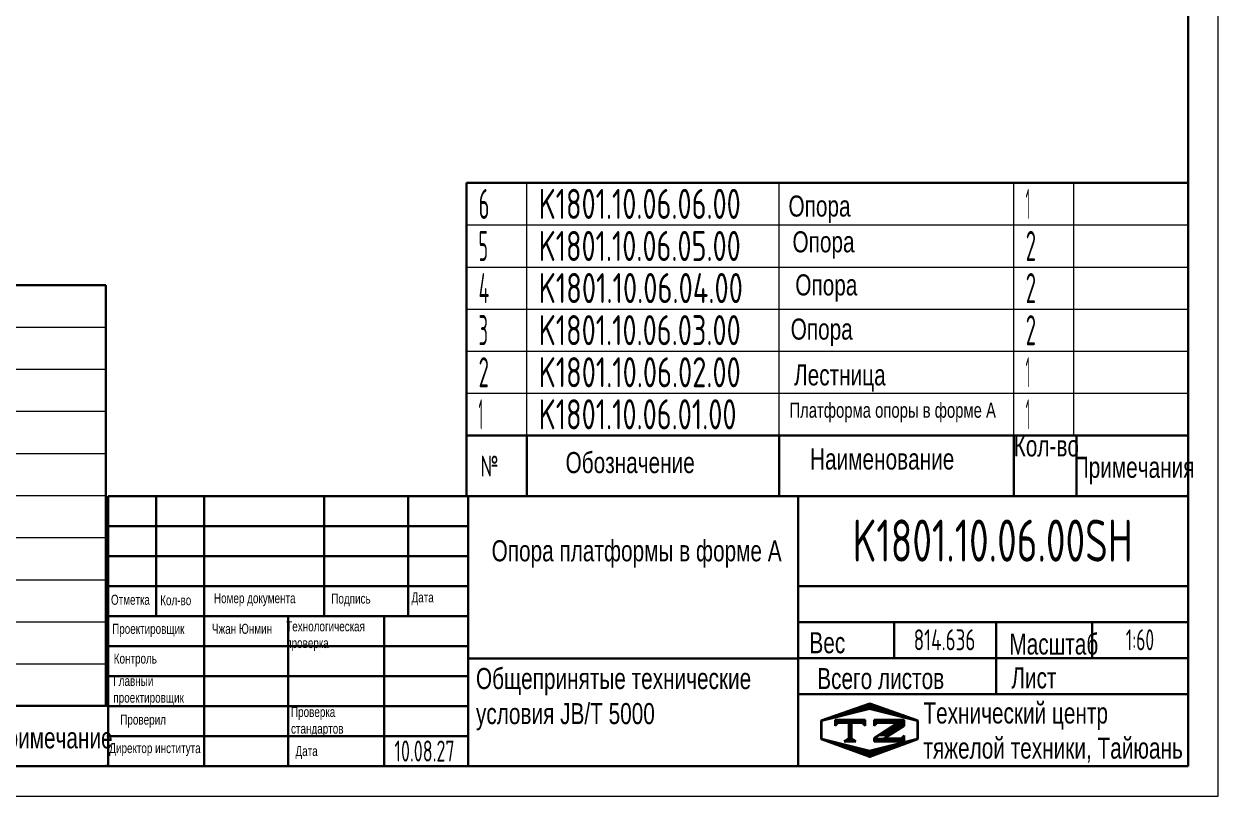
# Model space of a CAD drawing. Header units: millimetres. Extents: x 0 to 25200, y 0 to 17820.
# Drawn here: x 13282 to 25200, y 0 to 7706 of the extents above; entities that cross this region are included whole.
import ezdxf
from ezdxf.enums import TextEntityAlignment as Align

# ---------------------------------------------------------------- set-up
doc = ezdxf.new("R2010")
doc.units = ezdxf.units.MM
doc.header["$LTSCALE"] = 600
doc.layers.get('0').update_dxf_attribs({"lineweight": 30})
for name, color, linetype, lineweight in [('01', 7, 'Continuous', 30), ('02', 1, 'Continuous', 13), ('11', 3, 'Continuous', 13), ('THICK', 7, 'Continuous', 30)]:
    doc.layers.add(name, color=color, linetype=linetype, lineweight=lineweight)
doc.styles.get("Standard").update_dxf_attribs({"font": 'isocp', "width": 0.707, "bigfont": 'intecad.shx'})

# ---------------------------------------------------------------- blocks, each defined once
blk = doc.blocks.new('*U72')
at = {"layer": '01'}
for points in [[(415, 5), (415, 292)], [(25, 5), (415, 5)]]:
    blk.add_lwpolyline(points, dxfattribs=at)
at = {"layer": '02'}
for points in [[(420, 0), (420, 297)], [(0, 0), (420, 0)]]:
    blk.add_lwpolyline(points, dxfattribs=at)
blk = doc.blocks.new('*U75')
at = {"layer": '01'}
for p, q in [((0, -420), (0, 0)), ((7200, -420), (7200, 0))]:
    blk.add_line(p, q, dxfattribs=at)
at = {"layer": '02'}
for p, q in [((0, 0), (600, 0)), ((600, -420), (600, 0)), ((600, 0), (3120, 0)), ((3120, -420), (3120, 0)), ((3120, 0), (5460, 0)), ((5460, -420), (5460, 0)), ((5460, 0), (6060, 0)), ((6060, -420), (6060, 0)), ((6060, 0), (7200, 0))]:
    blk.add_line(p, q, dxfattribs=at)
blk = doc.blocks.new('*U76')
at = {"layer": '01'}
for p, q in [((0, -420), (0, 0)), ((7200, -420), (7200, 0))]:
    blk.add_line(p, q, dxfattribs=at)
at = {"layer": '02'}
for p, q in [((0, 0), (600, 0)), ((600, -420), (600, 0)), ((600, 0), (3120, 0)), ((3120, -420), (3120, 0)), ((3120, 0), (5460, 0)), ((5460, -420), (5460, 0)), ((5460, 0), (6060, 0)), ((6060, -420), (6060, 0)), ((6060, 0), (7200, 0))]:
    blk.add_line(p, q, dxfattribs=at)
blk = doc.blocks.new('*U77')
at = {"layer": '01'}
for p, q in [((0, -420), (0, 0)), ((7200, -420), (7200, 0))]:
    blk.add_line(p, q, dxfattribs=at)
at = {"layer": '02'}
for p, q in [((0, 0), (600, 0)), ((600, -420), (600, 0)), ((600, 0), (3120, 0)), ((3120, -420), (3120, 0)), ((3120, 0), (5460, 0)), ((5460, -420), (5460, 0)), ((5460, 0), (6060, 0)), ((6060, -420), (6060, 0)), ((6060, 0), (7200, 0))]:
    blk.add_line(p, q, dxfattribs=at)
blk = doc.blocks.new('*U78')
at = {"layer": '01'}
for p, q in [((0, -420), (0, 0)), ((7200, -420), (7200, 0))]:
    blk.add_line(p, q, dxfattribs=at)
at = {"layer": '02'}
for p, q in [((0, 0), (600, 0)), ((600, -420), (600, 0)), ((600, 0), (3120, 0)), ((3120, -420), (3120, 0)), ((3120, 0), (5460, 0)), ((5460, -420), (5460, 0)), ((5460, 0), (6060, 0)), ((6060, -420), (6060, 0)), ((6060, 0), (7200, 0))]:
    blk.add_line(p, q, dxfattribs=at)
blk = doc.blocks.new('*U79')
at = {"layer": '01'}
for p, q in [((0, -420), (0, 0)), ((7200, -420), (7200, 0))]:
    blk.add_line(p, q, dxfattribs=at)
at = {"layer": '02'}
for p, q in [((0, 0), (600, 0)), ((600, -420), (600, 0)), ((600, 0), (3120, 0)), ((3120, -420), (3120, 0)), ((3120, 0), (5460, 0)), ((5460, -420), (5460, 0)), ((5460, 0), (6060, 0)), ((6060, -420), (6060, 0)), ((6060, 0), (7200, 0))]:
    blk.add_line(p, q, dxfattribs=at)
blk = doc.blocks.new('*U80')
at = {"layer": '01'}
for p, q in [((0, -420), (0, 0)), ((0, 0), (600, 0)), ((600, 0), (3120, 0)), ((3120, 0), (5460, 0)), ((5460, 0), (6060, 0)), ((6060, 0), (7200, 0)), ((7200, -420), (7200, 0))]:
    blk.add_line(p, q, dxfattribs=at)
at = {"layer": '02'}
for p, q in [((600, -420), (600, 0)), ((3120, -420), (3120, 0)), ((5460, -420), (5460, 0)), ((6060, -420), (6060, 0))]:
    blk.add_line(p, q, dxfattribs=at)
blk = doc.blocks.new('*U83')
at = {"layer": '01'}
for p, q in [((0, -420), (0, 0)), ((7200, -420), (7200, 0))]:
    blk.add_line(p, q, dxfattribs=at)
at = {"layer": '02'}
for p, q in [((0, 0), (600, 0)), ((600, -420), (600, 0)), ((600, 0), (3120, 0)), ((3120, -420), (3120, 0)), ((3120, 0), (5460, 0)), ((5460, -420), (5460, 0)), ((5460, 0), (6060, 0)), ((6060, -420), (6060, 0)), ((6060, 0), (7200, 0))]:
    blk.add_line(p, q, dxfattribs=at)
blk = doc.blocks.new('*U84')
at = {"layer": '01'}
for p, q in [((0, -420), (0, 0)), ((7200, -420), (7200, 0))]:
    blk.add_line(p, q, dxfattribs=at)
at = {"layer": '02'}
for p, q in [((0, 0), (600, 0)), ((600, -420), (600, 0)), ((600, 0), (3120, 0)), ((3120, -420), (3120, 0)), ((3120, 0), (5460, 0)), ((5460, -420), (5460, 0)), ((5460, 0), (6060, 0)), ((6060, -420), (6060, 0)), ((6060, 0), (7200, 0))]:
    blk.add_line(p, q, dxfattribs=at)
blk = doc.blocks.new('*U85')
at = {"layer": '01'}
for p, q in [((0, -420), (0, 0)), ((7200, -420), (7200, 0))]:
    blk.add_line(p, q, dxfattribs=at)
at = {"layer": '02'}
for p, q in [((0, 0), (600, 0)), ((600, -420), (600, 0)), ((600, 0), (3120, 0)), ((3120, -420), (3120, 0)), ((3120, 0), (5460, 0)), ((5460, -420), (5460, 0)), ((5460, 0), (6060, 0)), ((6060, -420), (6060, 0)), ((6060, 0), (7200, 0))]:
    blk.add_line(p, q, dxfattribs=at)
blk = doc.blocks.new('*U86')
at = {"layer": '01'}
for p, q in [((0, -420), (0, 0)), ((7200, -420), (7200, 0))]:
    blk.add_line(p, q, dxfattribs=at)
at = {"layer": '02'}
for p, q in [((0, 0), (600, 0)), ((600, -420), (600, 0)), ((600, 0), (3120, 0)), ((3120, -420), (3120, 0)), ((3120, 0), (5460, 0)), ((5460, -420), (5460, 0)), ((5460, 0), (6060, 0)), ((6060, -420), (6060, 0)), ((6060, 0), (7200, 0))]:
    blk.add_line(p, q, dxfattribs=at)
blk = doc.blocks.new('*U87')
at = {"layer": '01'}
for p, q in [((0, -420), (0, 0)), ((7200, -420), (7200, 0))]:
    blk.add_line(p, q, dxfattribs=at)
at = {"layer": '02'}
for p, q in [((0, 0), (600, 0)), ((600, -420), (600, 0)), ((600, 0), (3120, 0)), ((3120, -420), (3120, 0)), ((3120, 0), (5460, 0)), ((5460, -420), (5460, 0)), ((5460, 0), (6060, 0)), ((6060, -420), (6060, 0)), ((6060, 0), (7200, 0))]:
    blk.add_line(p, q, dxfattribs=at)
blk = doc.blocks.new('*U88')
at = {"layer": '01'}
for p, q in [((0, -420), (0, 0)), ((7200, -420), (7200, 0))]:
    blk.add_line(p, q, dxfattribs=at)
at = {"layer": '02'}
for p, q in [((0, 0), (600, 0)), ((600, -420), (600, 0)), ((600, 0), (3120, 0)), ((3120, -420), (3120, 0)), ((3120, 0), (5460, 0)), ((5460, -420), (5460, 0)), ((5460, 0), (6060, 0)), ((6060, -420), (6060, 0)), ((6060, 0), (7200, 0))]:
    blk.add_line(p, q, dxfattribs=at)
blk = doc.blocks.new('*U89')
at = {"layer": '01'}
for p, q in [((0, -420), (0, 0)), ((7200, -420), (7200, 0))]:
    blk.add_line(p, q, dxfattribs=at)
at = {"layer": '02'}
for p, q in [((0, 0), (600, 0)), ((600, -420), (600, 0)), ((600, 0), (3120, 0)), ((3120, -420), (3120, 0)), ((3120, 0), (5460, 0)), ((5460, -420), (5460, 0)), ((5460, 0), (6060, 0)), ((6060, -420), (6060, 0)), ((6060, 0), (7200, 0))]:
    blk.add_line(p, q, dxfattribs=at)
blk = doc.blocks.new('*U90')
at = {"layer": '01'}
for p, q in [((0, -420), (0, 0)), ((7200, -420), (7200, 0))]:
    blk.add_line(p, q, dxfattribs=at)
at = {"layer": '02'}
for p, q in [((0, 0), (600, 0)), ((600, -420), (600, 0)), ((600, 0), (3120, 0)), ((3120, -420), (3120, 0)), ((3120, 0), (5460, 0)), ((5460, -420), (5460, 0)), ((5460, 0), (6060, 0)), ((6060, -420), (6060, 0)), ((6060, 0), (7200, 0))]:
    blk.add_line(p, q, dxfattribs=at)
blk = doc.blocks.new('*U91')
at = {"layer": '01'}
for p, q in [((0, -420), (0, 0)), ((7200, -420), (7200, 0))]:
    blk.add_line(p, q, dxfattribs=at)
at = {"layer": '02'}
for p, q in [((0, 0), (600, 0)), ((600, -420), (600, 0)), ((600, 0), (3120, 0)), ((3120, -420), (3120, 0)), ((3120, 0), (5460, 0)), ((5460, -420), (5460, 0)), ((5460, 0), (6060, 0)), ((6060, -420), (6060, 0)), ((6060, 0), (7200, 0))]:
    blk.add_line(p, q, dxfattribs=at)
blk = doc.blocks.new('*U92')
at = {"layer": '01'}
for p, q in [((0, -420), (0, 0)), ((0, 0), (600, 0)), ((600, 0), (3120, 0)), ((3120, 0), (5460, 0)), ((5460, 0), (6060, 0)), ((6060, 0), (7200, 0)), ((7200, -420), (7200, 0))]:
    blk.add_line(p, q, dxfattribs=at)
at = {"layer": '02'}
for p, q in [((600, -420), (600, 0)), ((3120, -420), (3120, 0)), ((5460, -420), (5460, 0)), ((6060, -420), (6060, 0))]:
    blk.add_line(p, q, dxfattribs=at)
blk = doc.blocks.new('*X96')
at = {"color": 0}
for p, q in [((127.06, 7.8), (132.06, 7.8)), ((127.06, 7.5), (132.06, 7.5)), ((127.06, 7.2), (127.32, 7.2)), ((128.77, 6), (130.57, 6)), ((129.23, 6.3), (131.04, 6.3)), ((129.7, 6.6), (131.51, 6.6)), ((130.16, 6.9), (131.98, 6.9)), ((130.62, 7.2), (132.06, 7.2)), ((127.84, 5.4), (129.64, 5.4)), ((128.3, 5.7), (130.1, 5.7))]:
    blk.add_line(p, q, dxfattribs=at)
blk = doc.blocks.new('*X97')
at = {"color": 0}
for p, q in [((127.06, 4.8), (132.06, 4.8)), ((127.06, 4.5), (132.06, 4.5)), ((131.84, 5.1), (132.06, 5.1))]:
    blk.add_line(p, q, dxfattribs=at)
blk = doc.blocks.new('*X95')
at = {"color": 0}
for p, q in [((122.34, 4.5), (123.72, 4.5)), ((122.82, 4.8), (123.24, 4.8))]:
    blk.add_line(p, q, dxfattribs=at)
blk = doc.blocks.new('*X94')
at = {"color": 0}
for p, q in [((120.53, 7.8), (125.53, 7.8)), ((120.53, 7.5), (125.53, 7.5)), ((120.53, 7.2), (120.79, 7.2)), ((125.27, 7.2), (125.53, 7.2))]:
    blk.add_line(p, q, dxfattribs=at)
blk = doc.blocks.new('*X93')
at = {"color": 0}
for p, q in [((124.97, 10.2), (127.67, 10.2)), ((125.83, 10.5), (126.82, 10.5)), ((118.94, 8.1), (119.52, 8.1)), ((119.8, 8.4), (120.72, 8.4)), ((120.66, 8.7), (121.92, 8.7)), ((121.52, 9), (123.12, 9)), ((122.38, 9.3), (124.32, 9.3)), ((123.24, 9.6), (125.52, 9.6)), ((124.1, 9.9), (128.52, 9.9)), ((127.02, 9.6), (129.37, 9.6)), ((128.22, 9.3), (130.22, 9.3)), ((129.42, 9), (131.07, 9)), ((130.62, 8.7), (131.92, 8.7)), ((131.82, 8.4), (132.77, 8.4)), ((133.02, 8.1), (133.62, 8.1)), ((118.22, 7.8), (118.32, 7.8)), ((118.22, 7.5), (118.27, 7.5)), ((118.22, 7.2), (118.27, 7.2)), ((118.22, 6.9), (118.27, 6.9)), ((118.22, 6.6), (118.27, 6.6)), ((118.22, 6.3), (118.27, 6.3)), ((118.22, 6), (118.27, 6)), ((134.22, 7.8), (134.32, 7.8)), ((134.27, 7.5), (134.32, 7.5)), ((134.27, 7.2), (134.32, 7.2)), ((134.27, 6.9), (134.32, 6.9)), ((134.27, 6.6), (134.32, 6.6)), ((134.27, 6.3), (134.32, 6.3)), ((134.27, 6), (134.32, 6)), ((118.22, 5.7), (118.27, 5.7)), ((118.22, 5.4), (118.27, 5.4)), ((118.22, 5.1), (118.27, 5.1)), ((118.22, 4.8), (118.27, 4.8)), ((118.79, 4.5), (119.42, 4.5)), ((119.61, 4.2), (120.62, 4.2)), ((131.92, 4.2), (132.95, 4.2)), ((133.12, 4.5), (133.76, 4.5)), ((134.27, 5.7), (134.32, 5.7)), ((134.27, 5.4), (134.32, 5.4)), ((134.27, 5.1), (134.32, 5.1)), ((134.27, 4.8), (134.32, 4.8)), ((120.43, 3.9), (121.82, 3.9)), ((121.26, 3.6), (123.02, 3.6)), ((122.08, 3.3), (124.22, 3.3)), ((122.91, 3), (125.42, 3)), ((123.73, 2.7), (128.89, 2.7)), ((124.55, 2.4), (128.07, 2.4)), ((125.38, 2.1), (127.26, 2.1)), ((127.12, 3), (129.7, 3)), ((128.32, 3.3), (130.51, 3.3)), ((129.52, 3.6), (131.32, 3.6)), ((130.72, 3.9), (132.14, 3.9)), ((126.2, 1.8), (126.45, 1.8))]:
    blk.add_line(p, q, dxfattribs=at)

msp = doc.modelspace()

# ---------------------------------------------------------------- linework, layer by layer
for p, q in [((17700, 3600), (24900, 3600)), ((17700, 3600), (17700, 3000)), ((18300, 3600), (18300, 3000)), ((20820, 3600), (20820, 3000)), ((23160, 3600), (23160, 3000)), ((23787.81, 3600), (23787.81, 3000)), ((6900, 900), (14122.46, 900))]:
    msp.add_line(p, q)
at = {"layer": '01'}
for p in [(24900, 3000), (14100, 300)]:
    msp.add_point(p, dxfattribs=at)
at = {"layer": 'THICK'}
for p, q in [((14122.46, 2994.38), (14122.46, 300)), ((14122.46, 2994.38), (24900, 2994.38)), ((14601.31, 2993.08), (14601.31, 2994.38)), ((14601.47, 1796.88), (14601.47, 2994.38)), ((15080.47, 300), (15080.47, 2994.38)), ((16277.97, 1796.88), (16277.97, 2994.38)), ((17116.22, 1796.88), (17116.22, 2994.38)), ((17714.98, 300), (17714.98, 2994.38)), ((21008.11, 300), (21008.11, 2994.38)), ((24900, 300), (24900, 2994.38)), ((14122.46, 2096.26), (17714.98, 2096.26)), ((21008.11, 2096.26), (24900, 2096.26)), ((14122.46, 1796.88), (17714.98, 1796.88)), ((15918.72, 300), (15918.72, 1796.88)), ((16876.72, 300), (16876.72, 1796.88)), ((21008.11, 1737), (24900, 1737)), ((21966.12, 1377.75), (21966.12, 1737)), ((22983.99, 1018.5), (22983.99, 1737)), ((23942, 1377.75), (23942, 1737)), ((17714.98, 1372.56), (21008.11, 1372.56)), ((21008.11, 1377.75), (24900, 1377.75)), ((21008.11, 1018.5), (24900, 1018.5)), ((14122.46, 300), (24900, 300))]:
    msp.add_line(p, q, dxfattribs=at)
at = {"layer": 'THICK', "color": 3}
for p, q in [((14122.46, 2695.01), (17714.98, 2695.01)), ((14122.46, 2395.63), (17714.98, 2395.63)), ((14122.46, 1497.5), (17714.98, 1497.5)), ((14122.46, 1198.13), (17714.98, 1198.13)), ((14122.46, 898.75), (17714.98, 898.75)), ((21238.76, 755.42), (21724.05, 924.44)), ((21241.91, 751.61), (21720.91, 871.36)), ((21720.91, 871.36), (22199.91, 751.61)), ((21724.05, 924.44), (22203.04, 755.42)), ((21238.76, 567.18), (21238.76, 755.42)), ((21241.91, 571.98), (21241.91, 751.61)), ((21377.16, 701.12), (21377.16, 761)), ((21377.16, 761), (21676.54, 761)), ((21407.1, 731.06), (21377.16, 701.12)), ((21646.6, 731.06), (21407.1, 731.06)), ((21513.75, 731.35), (21513.75, 567.12)), ((21526.85, 731.35), (21526.85, 567.12)), ((21541.82, 731.35), (21541.82, 567.12)), ((21676.54, 701.12), (21646.6, 731.06)), ((21676.54, 761), (21676.54, 701.12)), ((21768.21, 761), (21768.21, 701.12)), ((21768.21, 761), (22067.59, 761)), ((21768.21, 701.12), (21798.15, 731.06)), ((22003.97, 731.06), (21768.21, 578.53)), ((21798.15, 731.06), (22003.97, 731.06)), ((22067.59, 761), (22067.59, 701.12)), ((22199.91, 751.61), (22199.91, 571.98)), ((22203.04, 755.42), (22203.04, 567.18)), ((14122.46, 599.38), (17714.98, 599.38)), ((21914.21, 603.54), (21868.45, 574.25)), ((22067.58, 701.69), (21914.21, 603.54)), ((22067.58, 604.19), (22037.64, 574.25)), ((22067.58, 544.31), (22067.58, 604.19)), ((21724.05, 390.47), (21238.76, 567.18)), ((21720.91, 452.23), (21241.91, 571.98)), ((21526.85, 580.81), (21468.85, 544.31)), ((21468.85, 544.31), (21526.85, 544.31)), ((21526.85, 580.81), (21584.85, 544.31)), ((21584.85, 544.31), (21526.85, 544.31)), ((22199.91, 571.98), (21720.91, 452.23)), ((22203.04, 567.18), (21724.05, 390.47)), ((21768.21, 578.53), (21768.21, 544.31)), ((21768.21, 544.31), (22067.58, 544.31)), ((22037.64, 574.25), (21868.45, 574.25))]:
    msp.add_line(p, q, dxfattribs=at)
for p in [(14122.46, 599.38), (14122.46, 300)]:
    msp.add_point(p, dxfattribs=at)

# ---------------------------------------------------------------- block references
at = {"xscale": 60, "yscale": 60, "zscale": 60}
msp.add_blockref('*U72', (0, 0), dxfattribs=at)
for name, p in [('*U80', (17700, 6120)), ('*U79', (17700, 5700)), ('*U78', (17700, 5280)), ('*U92', (6900, 5100)), ('*U77', (17700, 4860)), ('*U91', (6900, 4680)), ('*U76', (17700, 4440)), ('*U90', (6900, 4260)), ('*U75', (17700, 4020)), ('*U89', (6900, 3840)), ('*U88', (6900, 3420)), ('*U87', (6900, 3000)), ('*U86', (6900, 2580)), ('*U85', (6900, 2160)), ('*U84', (6900, 1740)), ('*U83', (6900, 1320))]:
    msp.add_blockref(name, p)
at = {"layer": 'THICK', "color": 3, "xscale": 59.8752000000004, "yscale": 59.8751999999995, "zscale": 59.87520000000001}
for name in ['*X93', '*X94', '*X96', '*X95', '*X97']:
    msp.add_blockref(name, (14160.33, 285.37), dxfattribs=at)

# ---------------------------------------------------------------- texts
at = {"attachment_point": 1}
for s, insert, char_height in [('{\\fArial|b0|i0|c204|p34;\\C3;Опора}', (20912.31, 5993.56), 210), ('{\\fArial|b0|i0|c204|p34;\\C3;Опора}', (20952.33, 5636.61), 210), ('{\\fArial|b0|i0|c204|p34;\\C3;Опора}', (20980.64, 5206.76), 210), ('{\\fArial|b0|i0|c204|p34;\\C3;Опора}', (20934.5, 4765.86), 210), ('{\\fArial|b0|i0|c204|p34;\\C3;Лестница}', (20967.93, 4308.53), 210), ('{\\fArial|b0|i0|c204|p34;\\C3;Платформа опоры в форме А}', (20921.81, 3926.14), 150), ('{\\fArial|b0|i0|c204|p34;Кол-во}', (23160, 3600), 210), ('{\\fArial|b0|i0|c204|p34;Наименование}', (21127.7, 3469.14), 210), ('{\\fArial|b0|i0|c204|p34;Обозначение}', (18687.88, 3433.81), 210), ('{\\fArial|b0|i0|c204|p34;Примечания}', (23760, 3386.42), 210), ('{\\fArial|b0|i0|c204|p34;\\C3;Опора платформы в форме А}', (17949.8, 2553.24), 210), ('{\\fArial|b0|i0|c204|p34;Дата}', (17150.69, 2033.46), 100), ('{\\fArial|b0|i0|c204|p34;Отметка}', (14151.29, 2009.58), 100), ('{\\fArial|b0|i0|c204|p34;Кол-во}', (14642.37, 2005.02), 100), ('{\\fArial|b0|i0|c204|p34;Номер документа}', (15179, 2025.33), 100), ('{\\fArial|b0|i0|c204|p34;Подпись}', (16349.81, 2021.27), 100), ('{\\fArial|b0|i0|c204|p34;Проектировщик}', (14162.69, 1719.31), 100), ('{\\fArial|b0|i0|c204|p34;\\C3;Чжан Юнмин}', (15158.8, 1719.82), 100), ('{\\fArial|b0|i0|c204|p34;Масштаб}', (23116.87, 1622.79), 210), ('{\\fArial|b0|i0|c204|p34;Контроль}', (14178.95, 1422.8), 100), ('{\\fArial|b0|i0|c204|p34;Главный\\Pпроектировщик}', (14174.89, 1199.4), 100), ('{\\fArial|b0|i0|c204|p34;Общепринятые технические\\Pусловия \\fArial|b0|i0|c0|p34;JB/T 5000}', (17793.7, 1278.61), 210), ('{\\fArial|b0|i0|c204|p34;Всего листов}', (21199.49, 1278.61), 210), ('{\\fArial|b0|i0|c204|p34;Лист}', (23136.37, 1285.1), 210), ('{\\fArial|b0|i0|c204|p34;Проверка\\Pстандартов}', (15947.69, 889.98), 100), ('{\\fArial|b0|i0|c204|p34;Технический центр\\Pтяжелой техники, Тайюань}', (22258.93, 934.43), 210), ('{\\fArial|b0|i0|c204|p34;Проверил}', (14244, 813.52), 100), ('{\\fArial|b0|i0|c204|p34;Примечание}', (12960, 686.42), 210), ('{\\fArial|b0|i0|c204|p34;Директор института}', (14134.23, 529.19), 100), ('{\\fArial|b0|i0|c204|p34;Дата}', (15992.41, 500.04), 100)]:
    msp.add_mtext(s, dxfattribs=dict(at, insert=insert, char_height=char_height))
for s, insert, char_height, width in [('{\\Fisocp,intecad|c204;№}', (17839.24, 3398.48), 210, 11.7865), ('{\\fArial|b0|i0|c204|p34;Технологическая\\Pпроверка}', (15900, 1744.19), 100, 39.3448), ('{\\fArial|b0|i0|c204|p34;Вес}', (21121.49, 1635.78), 210, 6.4996)]:
    msp.add_mtext(s, dxfattribs=dict(at, insert=insert, char_height=char_height, width=width))
at = {"layer": '11'}
for s, height, width, p, p2 in [('6', 300, 0.600695, (17820, 5760), (17928.05, 5760)), ('K1801.10.06.06.00', 300, 0.696017, (18420, 5760), (20436.18, 5760)), ('1', 300, 0.404, (23280, 5760), (23322.42, 5760)), ('5', 300, 0.527686, (17820, 5340), (17913.63, 5340)), ('K1801.10.06.05.00', 300, 0.696017, (18420, 5340), (20436.18, 5340)), ('2', 300, 0.562593, (23280, 5340), (23382.96, 5340)), ('4', 300, 0.543846, (17820, 4920), (17926.05, 4920)), ('K1801.10.06.04.00', 300, 0.69613, (18420, 4920), (20457.39, 4920)), ('2', 300, 0.562593, (23280, 4920), (23382.96, 4920)), ('3', 300, 0.527686, (17820, 4500), (17913.63, 4500)), ('K1801.10.06.03.00', 300, 0.696017, (18420, 4500), (20436.18, 4500)), ('2', 300, 0.562593, (23280, 4500), (23382.96, 4500)), ('2', 300, 0.562593, (17820, 4080), (17922.96, 4080)), ('K1801.10.06.02.00', 300, 0.696017, (18420, 4080), (20436.18, 4080)), ('1', 300, 0.404, (23280, 4080), (23322.42, 4080)), ('1', 300, 0.404, (17820, 3660), (17862.42, 3660)), ('K1801.10.06.01.00', 300, 0.695785, (18420, 3660), (20393.76, 3660)), ('1', 300, 0.404, (23280, 3660), (23322.42, 3660)), ('K1801.10.06.00SH', 420, 0.695901, (21553.64, 2340), (24346.36, 2340)), ('814.636', 210, 0.682335, (22161.95, 1455), (22778.05, 1455)), ('1:60', 210, 0.655288, (24278.9, 1455), (24561.1, 1455)), ('10.08.27', 210, 0.642055, (16980, 345), (17580, 345))]:
    msp.add_text(s, height=height, dxfattribs=dict(at, width=width)).set_placement(p, p2, align=Align.FIT)

doc.saveas('drawing.dxf')
